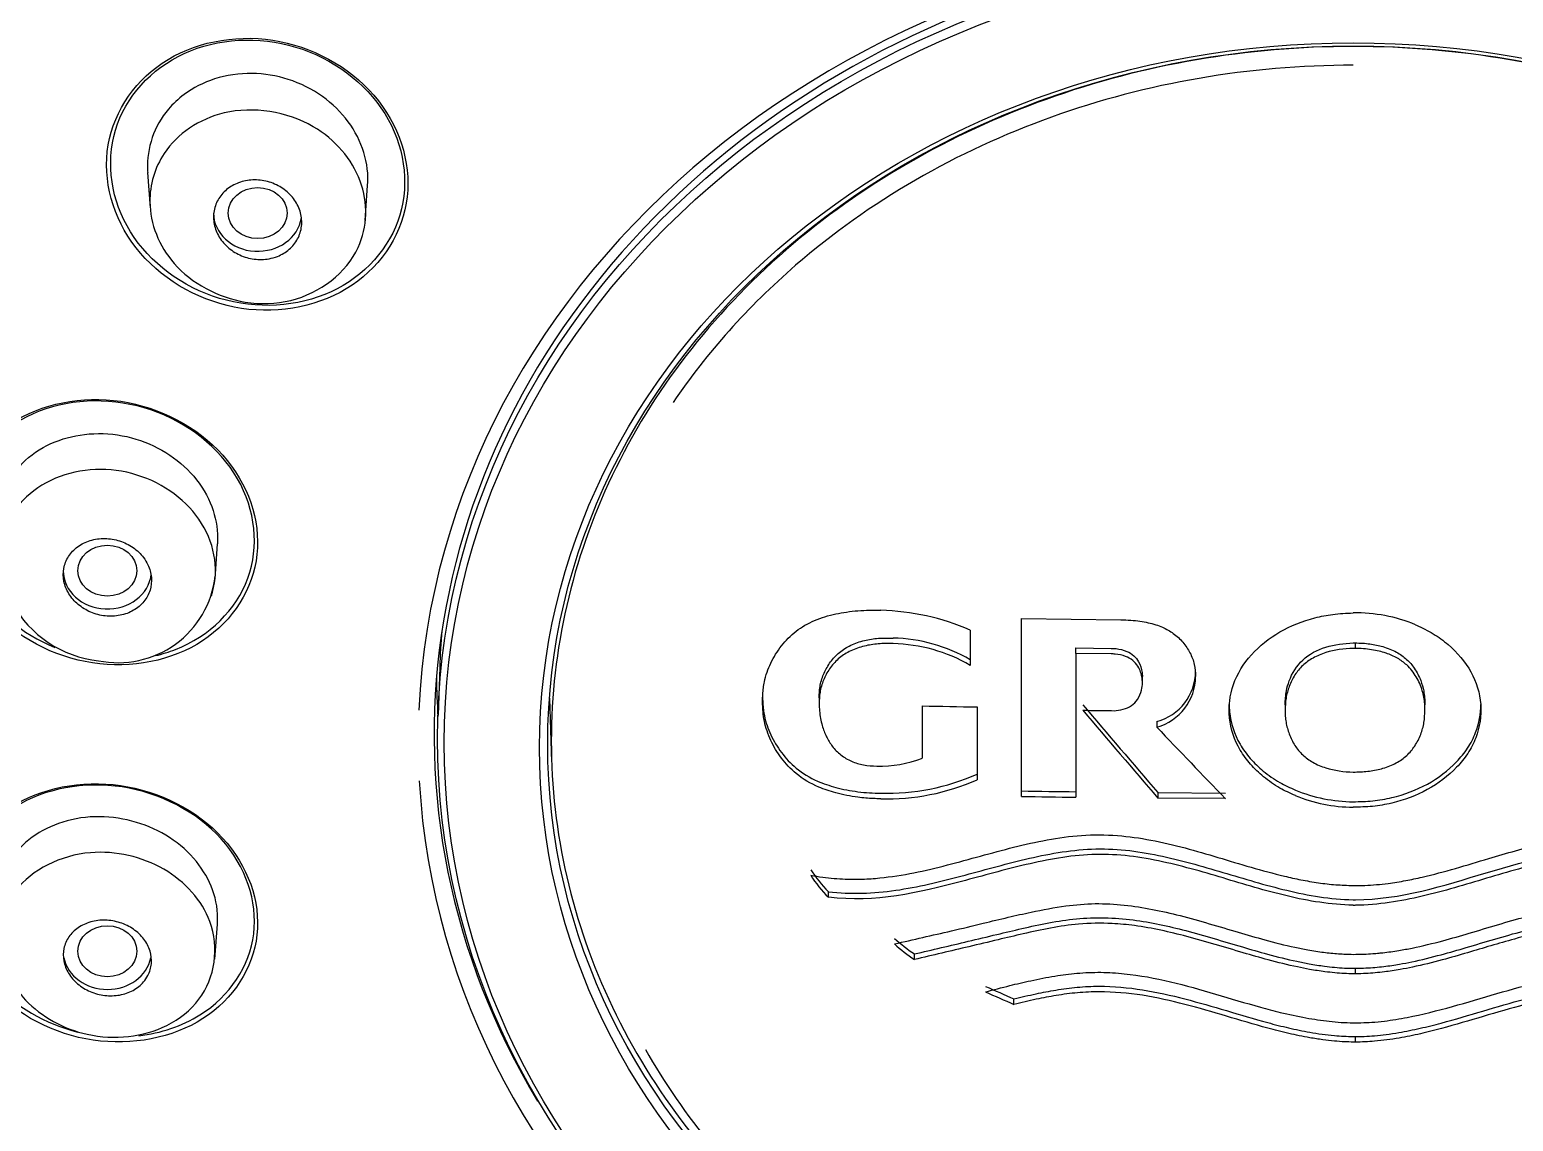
# Model space of a CAD drawing. Header units: millimetres. Extents: x -60 to 7633, y -2614 to 2146.
# Drawn here: x 186.6 to 206.78, y 1469.87 to 1484.71 of the extents above; entities that cross this region are included whole.
import ezdxf

# ---------------------------------------------------------------- set-up
doc = ezdxf.new("R2010")
doc.units = ezdxf.units.MM
doc.layers.get('0').update_dxf_attribs({"color": 250})

msp = doc.modelspace()

# ---------------------------------------------------------------- linework, layer by layer
at = {"linetype": 'Continuous'}
for p, q in [((188.208, 1482.769), (188.242, 1482.291)), ((191.167, 1482.116), (191.2, 1482.593)), ((189.125, 1477.246), (189.158, 1477.724)), ((200.09, 1474.288), (200.09, 1476.707)), ((200.09, 1476.707), (201.441, 1476.688)), ((199.392, 1476.548), (199.392, 1476.07)), ((205.447, 1476.623), (205.461, 1476.617)), ((200.83, 1476.231), (200.83, 1476.306)), ((200.83, 1476.306), (201.309, 1476.3)), ((204.6, 1476.375), (204.625, 1476.375)), ((204.625, 1476.3), (204.6, 1476.3)), ((204.625, 1476.375), (204.625, 1476.3)), ((201.309, 1476.225), (200.83, 1476.231)), ((200.83, 1476.231), (200.83, 1474.277)), ((192.18, 1476.047), (192.157, 1475.394)), ((201.735, 1475.84), (201.735, 1475.931)), ((196.57, 1475.675), (196.57, 1475.578)), ((197.339, 1475.646), (197.339, 1475.554)), ((193.671, 1475.624), (193.702, 1474.754)), ((198.742, 1474.811), (198.742, 1475.52)), ((199.486, 1475.504), (199.486, 1474.516)), ((203.674, 1475.561), (203.674, 1475.459)), ((203.674, 1475.459), (203.674, 1475.434)), ((205.576, 1475.459), (205.576, 1475.561)), ((205.576, 1475.434), (205.576, 1475.459)), ((201.93, 1475.307), (201.93, 1475.232)), ((204.6, 1474.62), (204.625, 1474.62)), ((201.946, 1474.34), (202.863, 1474.333)), ((201.946, 1474.34), (201.946, 1474.265)), ((202.863, 1474.258), (201.946, 1474.265)), ((197.465, 1472.918), (197.465, 1472.993)), ((189.124, 1472.077), (189.158, 1472.554)), ((198.636, 1472.072), (198.636, 1472.147)), ((204.6, 1471.952), (204.63, 1471.952)), ((204.63, 1471.877), (204.6, 1471.877)), ((204.63, 1471.877), (204.63, 1471.952)), ((199.987, 1471.461), (199.987, 1471.536)), ((204.6, 1471.024), (204.63, 1471.023)), ((204.63, 1470.948), (204.63, 1471.023)), ((204.63, 1470.948), (204.6, 1470.949))]:
    msp.add_line(p, q, dxfattribs=at)
for centre, radius, start, end in [((187.807, 1477.436), 1.33, 258.4782, 353.3135), ((187.704, 1477.648), 1.524, 208.673, 263.8798), ((198.097, 1473.586), 3.233, 66.3776, 88.6039), ((204.634, 1474.639), 2.144, 67.7102, 90.9136), ((198.296, 1474.264), 2.178, 59.7692, 88.7133), ((198.297, 1474.192), 2.174, 59.7473, 88.7358), ((201.744, 1475.995), 0.713, 285.1379, 359.8284), ((201.743, 1475.921), 0.714, 285.1869, 359.7793), ((203.871, 1708.791), 233.328, 268.74054, 268.92324), ((472.343, 1706.827), 356.602, 220.43618, 220.6889), ((472.117, 1706.557), 356.303, 220.43587, 220.6888), ((457.684, 1719.278), 353.51, 223.65809, 223.87668), ((198.164, 1476.27), 1.57, 268.4346, 291.6136), ((198.258, 1477.355), 3.024, 268.4479, 293.9622), ((198.259, 1477.274), 3.019, 268.4255, 293.9849), ((204.165, 1724.929), 250.599, 269.06833, 269.23746), ((204.17, 1725.082), 250.827, 269.06811, 269.23708), ((204.617, 1476.342), 2.126, 247.7966, 269.5441), ((204.617, 1476.27), 2.128, 247.8078, 269.5326), ((198.775, 1474.295), 1.847, 212.9249, 224.8379), ((198.774, 1474.22), 1.847, 212.925, 224.8382), ((204.652, 1475.933), 3.049, 269.02, 269.5761), ((204.654, 1476.026), 3.216, 269.0312, 269.5584), ((199.742, 1473.852), 2.032, 227.3047, 237.0421), ((199.742, 1473.777), 2.032, 227.3048, 237.0423), ((307.13, 1715.601), 266.547, 246.20813, 246.29876), ((307.187, 1715.656), 266.689, 246.20827, 246.29886), ((204.628, 1475.692), 4.48, 269.6453, 270.9964)]:
    msp.add_arc(centre, radius, start, end, dxfattribs=at)
for centre, major_axis, start_param, end_param in [((204.6, 1481.714), (51.65, 0), -0.447532, 3.589125), ((204.6, 1481.328), (-50.8, 0), 1.920717, 6.283185), ((204.6, 1482.162), (-50.8, 0), 3.141593, 6.283185), ((204.6, 1475.132), (12.496, 0), 0, 3.620616), ((204.6, 1475.034), (12.713, 0), 0.016703, 3.102639), ((189.704, 1482.218), (-0.6, 0), 0, 3.012151), ((187.661, 1477.357), (-0.6, 0), 0, 3.047983), ((204.6, 1475.722), (12.426, 0), 3.06537, 3.111355), ((204.6, 1476.012), (12.466, 0), 3.152118, 3.200765), ((204.6, 1475.034), (12.713, 0), 3.190177, 6.207933), ((187.661, 1472.184), (-0.6, 0), 0.174533, 2.968016)]:
    msp.add_ellipse(centre, major_axis=major_axis, ratio=0.866025, start_param=start_param, end_param=end_param, dxfattribs=at)
for centre, major_axis in [((204.6, 1475.068), (-12.449, 0)), ((204.6, 1475.017), (12.359, 0)), ((204.6, 1474.952), (-11.062, 0)), ((204.6, 1475.003), (10.952, 0)), ((189.704, 1482.218), (0.4, 0)), ((187.661, 1477.357), (-0.4, 0)), ((187.661, 1472.184), (0.4, 0))]:
    msp.add_ellipse(centre, major_axis=major_axis, ratio=0.866025, dxfattribs=at)
for points, knots in [([(204.6, 1534.682), (203.972, 1534.679), (202.895, 1534.67), (201.09, 1534.6), (199.285, 1534.484), (197.655, 1534.335), (196.011, 1534.146), (194.376, 1533.919), (192.676, 1533.633), (191.058, 1533.319), (189.492, 1532.976), (187.888, 1532.579), (186.355, 1532.157), (184.946, 1531.732), (183.076, 1531.12), (180.633, 1530.222), (177.616, 1528.925), (174.799, 1527.522), (172.128, 1526.015), (169.515, 1524.364), (166.868, 1522.472), (164.602, 1520.64), (162.652, 1518.901), (160.838, 1517.136), (159.02, 1515.174), (157.427, 1513.258), (156.224, 1511.671), (155.204, 1510.224), (154.195, 1508.687), (153.124, 1506.896), (152.157, 1505.098), (151.377, 1503.494), (150.784, 1502.161), (150.326, 1501.049), (149.863, 1499.846), (149.359, 1498.416), (148.797, 1496.598), (148.344, 1494.866), (148.03, 1493.435), (147.816, 1492.328), (147.624, 1491.204), (147.419, 1489.751), (147.252, 1488.129), (147.114, 1485.967), (147.093, 1483.97), (147.157, 1482.356), (147.202, 1481.609), (147.245, 1481.001), (147.303, 1480.336), (147.398, 1479.415), (147.571, 1478.043), (147.876, 1476.207), (148.355, 1474.005), (148.908, 1471.965), (149.536, 1470.017), (150.188, 1468.242), (150.955, 1466.398), (151.826, 1464.53), (152.428, 1463.394), (152.768, 1462.758)], [0, 0, 0, 0, 0.014845, 0.030229, 0.046069, 0.062169, 0.07278, 0.089194, 0.105234, 0.117809, 0.13231, 0.14724, 0.161161, 0.174109, 0.186014, 0.213095, 0.242928, 0.273353, 0.29731, 0.325373, 0.356785, 0.385901, 0.405156, 0.428914, 0.45627, 0.480102, 0.499041, 0.512328, 0.530057, 0.55138, 0.57217, 0.588948, 0.6029, 0.614401, 0.623786, 0.640156, 0.658559, 0.679141, 0.692814, 0.700833, 0.711931, 0.726304, 0.744149, 0.760314, 0.790427, 0.803014, 0.807762, 0.812366, 0.820798, 0.827498, 0.839596, 0.861463, 0.882043, 0.90546, 0.923201, 0.941646, 0.960296, 0.981206, 1, 1, 1, 1]), ([(256.432, 1462.758), (257.027, 1463.893), (257.97, 1465.715), (259.21, 1468.703), (260.13, 1471.392), (260.798, 1473.81), (261.259, 1475.898), (261.573, 1477.685), (261.786, 1479.246), (261.927, 1480.615), (262.021, 1481.904), (262.081, 1483.254), (262.1, 1484.813), (262.048, 1486.763), (261.88, 1488.967), (261.594, 1491.147), (261.299, 1492.803), (260.997, 1494.241), (260.705, 1495.451), (260.363, 1496.701), (260.042, 1497.767), (259.7, 1498.817), (259.311, 1499.914), (258.842, 1501.136), (258.268, 1502.511), (257.528, 1504.123), (256.597, 1505.953), (255.555, 1507.789), (254.285, 1509.813), (252.695, 1512.089), (250.501, 1514.841), (248.042, 1517.491), (245.726, 1519.658), (243.828, 1521.27), (242.038, 1522.674), (240.367, 1523.874), (238.904, 1524.849), (237.778, 1525.563), (236.544, 1526.307), (235.023, 1527.171), (233.032, 1528.215), (230.694, 1529.318), (228.342, 1530.298), (226.097, 1531.129), (223.811, 1531.882), (221.236, 1532.614), (218.575, 1533.242), (215.756, 1533.781), (213.067, 1534.175), (210.221, 1534.47), (207.418, 1534.649), (205.628, 1534.672), (204.6, 1534.682)], [0, 0, 0, 0, 0.033457, 0.063683, 0.091751, 0.11646, 0.136812, 0.154281, 0.169601, 0.183091, 0.19488, 0.207521, 0.222736, 0.240841, 0.265067, 0.288317, 0.30576, 0.314616, 0.330171, 0.342643, 0.352374, 0.362683, 0.374813, 0.386244, 0.400544, 0.417932, 0.43754, 0.459762, 0.478723, 0.505845, 0.538076, 0.577825, 0.607078, 0.625944, 0.646123, 0.66941, 0.68198, 0.69385, 0.705477, 0.720802, 0.74094, 0.765802, 0.789859, 0.808653, 0.829155, 0.853345, 0.879059, 0.900803, 0.928424, 0.949823, 0.97568, 1, 1, 1, 1]), ([(191.284, 1483.819), (190.942, 1484.214), (190.439, 1484.486), (189.379, 1484.649), (188.824, 1484.535), (187.992, 1483.977), (187.715, 1483.536), (187.606, 1482.57), (187.775, 1482.064), (188.449, 1481.279), (188.955, 1481.003), (190.015, 1480.841), (190.568, 1480.955), (191.409, 1481.52), (191.683, 1481.963), (191.791, 1482.918), (191.626, 1483.423), (191.284, 1483.819)], [0, 0, 0, 0, 0.125, 0.125, 0.25, 0.25, 0.375, 0.375, 0.5, 0.5, 0.625, 0.625, 0.75, 0.75, 0.875, 0.875, 1, 1, 1, 1]), ([(191.48, 1483.489), (191.237, 1483.924), (190.808, 1484.272), (189.82, 1484.617), (189.259, 1484.611), (188.326, 1484.238), (187.959, 1483.872), (187.639, 1482.985), (187.689, 1482.475), (188.167, 1481.613), (188.596, 1481.261), (189.588, 1480.915), (190.147, 1480.921), (191.086, 1481.3), (191.45, 1481.668), (191.769, 1482.546), (191.723, 1483.054), (191.48, 1483.489)], [0, 0, 0, 0, 0.125, 0.125, 0.25, 0.25, 0.375, 0.375, 0.5, 0.5, 0.625, 0.625, 0.75, 0.75, 0.875, 0.875, 1, 1, 1, 1]), ([(196.89, 1481.717), (197.908, 1482.598), (199.107, 1483.29), (201.745, 1484.237), (203.161, 1484.482), (206.039, 1484.482), (207.451, 1484.238), (210.09, 1483.292), (211.292, 1482.598), (213.327, 1480.835), (214.126, 1479.798), (215.219, 1477.513), (215.503, 1476.286), (215.503, 1473.794), (215.22, 1472.571), (214.128, 1470.286), (213.327, 1469.244), (211.292, 1467.482), (210.093, 1466.791), (207.455, 1465.844), (206.039, 1465.598), (203.161, 1465.598), (201.749, 1465.843), (199.11, 1466.789), (197.908, 1467.482), (195.873, 1469.244), (195.074, 1470.283), (193.981, 1472.568), (193.697, 1473.794), (193.697, 1476.286), (193.98, 1477.51), (195.072, 1479.795), (195.873, 1480.835), (196.89, 1481.717)], [0, 0, 0, 0, 0.0625, 0.0625, 0.125, 0.125, 0.1875, 0.1875, 0.25, 0.25, 0.3125, 0.3125, 0.375, 0.375, 0.4375, 0.4375, 0.5, 0.5, 0.5625, 0.5625, 0.625, 0.625, 0.6875, 0.6875, 0.75, 0.75, 0.8125, 0.8125, 0.875, 0.875, 0.9375, 0.9375, 1, 1, 1, 1]), ([(191.2, 1482.59), (191.211, 1482.74), (191.194, 1482.896), (191.148, 1483.043), (191.103, 1483.189), (191.03, 1483.331), (190.935, 1483.459), (190.839, 1483.588), (190.72, 1483.706), (190.585, 1483.803), (190.446, 1483.902), (190.286, 1483.981), (190.121, 1484.034), (189.962, 1484.084), (189.793, 1484.112), (189.628, 1484.115), (189.454, 1484.118), (189.279, 1484.093), (189.119, 1484.041), (188.969, 1483.992), (188.827, 1483.919), (188.704, 1483.828), (188.625, 1483.769), (188.553, 1483.702), (188.49, 1483.629)], [0.5897219, 0.5897219, 0.5897219, 0.5897219, 0.6432407, 0.6432407, 0.6432407, 0.696256, 0.696256, 0.696256, 0.7499342, 0.7499342, 0.7499342, 0.8053058, 0.8053058, 0.8053058, 0.858398, 0.858398, 0.858398, 0.9141763, 0.9141763, 0.9141763, 0.9665469, 0.9665469, 0.9665469, 1, 1, 1, 1]), ([(204.6, 1484.227), (203.185, 1484.227), (201.796, 1483.987), (199.201, 1483.057), (198.019, 1482.374), (196.37, 1480.946), (195.812, 1480.32), (195.353, 1479.643)], [0, 0, 0, 0, 0.0625, 0.0625, 0.125, 0.125, 0.1655136, 0.1655136, 0.1655136, 0.1655136]), ([(188.49, 1483.629), (188.393, 1483.515), (188.318, 1483.382), (188.271, 1483.243), (188.224, 1483.103), (188.202, 1482.954), (188.207, 1482.806), (188.207, 1482.793), (188.208, 1482.78), (188.209, 1482.767)], [0, 0, 0, 0, 0.0525768, 0.0525768, 0.0525768, 0.1049883, 0.1049883, 0.1049883, 0.1095682, 0.1095682, 0.1095682, 0.1095682]), ([(189.251, 1483.579), (189.643, 1483.671), (190.486, 1483.54), (191.212, 1482.686), (191.193, 1481.627), (190.38, 1480.993), (189.368, 1480.962), (188.493, 1481.429), (188.15, 1482.312), (188.351, 1482.993), (188.762, 1483.396), (189.078, 1483.539), (189.251, 1483.579)], [0, 0, 0, 0, 0.13525, 0.247786, 0.359277, 0.49756, 0.566719, 0.68903, 0.796582, 0.881993, 0.940482, 1, 1, 1, 1]), ([(189.859, 1481.597), (189.794, 1481.585), (189.725, 1481.583), (189.657, 1481.592), (189.59, 1481.6), (189.523, 1481.62), (189.462, 1481.648), (189.4, 1481.676), (189.342, 1481.714), (189.293, 1481.759), (189.243, 1481.803), (189.201, 1481.856), (189.17, 1481.912), (189.14, 1481.968), (189.119, 1482.029), (189.11, 1482.091), (189.101, 1482.151), (189.103, 1482.213), (189.117, 1482.272), (189.131, 1482.33), (189.156, 1482.387), (189.19, 1482.436), (189.224, 1482.485), (189.269, 1482.53), (189.32, 1482.565), (189.371, 1482.6), (189.43, 1482.628), (189.492, 1482.645), (189.555, 1482.663), (189.622, 1482.67), (189.689, 1482.668), (189.756, 1482.666), (189.824, 1482.653), (189.888, 1482.631), (189.952, 1482.608), (190.014, 1482.576), (190.067, 1482.536), (190.121, 1482.496), (190.169, 1482.447), (190.206, 1482.394), (190.243, 1482.341), (190.271, 1482.282), (190.287, 1482.221), (190.303, 1482.161), (190.308, 1482.099), (190.301, 1482.039), (190.295, 1481.979), (190.276, 1481.92), (190.248, 1481.867), (190.22, 1481.814), (190.181, 1481.766), (190.134, 1481.726), (190.088, 1481.685), (190.033, 1481.652), (189.973, 1481.629), (189.937, 1481.615), (189.898, 1481.604), (189.859, 1481.597)], [0, 0, 0, 0, 0.054045, 0.054045, 0.054045, 0.10807, 0.10807, 0.10807, 0.162377, 0.162377, 0.162377, 0.216818, 0.216818, 0.216818, 0.271063, 0.271063, 0.271063, 0.324866, 0.324866, 0.324866, 0.37818, 0.37818, 0.37818, 0.431181, 0.431181, 0.431181, 0.484185, 0.484185, 0.484185, 0.537499, 0.537499, 0.537499, 0.591294, 0.591294, 0.591294, 0.645528, 0.645528, 0.645528, 0.699966, 0.699966, 0.699966, 0.754283, 0.754283, 0.754283, 0.808211, 0.808211, 0.808211, 0.86166, 0.86166, 0.86166, 0.914749, 0.914749, 0.914749, 0.967744, 0.967744, 0.967744, 1, 1, 1, 1]), ([(189.229, 1478.927), (188.883, 1479.314), (188.376, 1479.579), (187.316, 1479.739), (186.765, 1479.629), (185.94, 1479.09), (185.666, 1478.662), (185.564, 1477.72), (185.738, 1477.224), (186.421, 1476.454), (186.931, 1476.183), (187.989, 1476.023), (188.539, 1476.131), (189.373, 1476.679), (189.644, 1477.111), (189.745, 1478.044), (189.575, 1478.539), (189.229, 1478.927)], [0, 0, 0, 0, 0.125, 0.125, 0.25, 0.25, 0.375, 0.375, 0.5, 0.5, 0.625, 0.625, 0.75, 0.75, 0.875, 0.875, 1, 1, 1, 1]), ([(189.43, 1478.607), (189.182, 1479.033), (188.75, 1479.373), (187.757, 1479.71), (187.197, 1479.704), (186.274, 1479.345), (185.91, 1478.993), (185.594, 1478.128), (185.649, 1477.63), (186.117, 1476.818), (186.501, 1476.495), (186.946, 1476.313)], [0, 0, 0, 0, 0.125, 0.125, 0.25, 0.25, 0.375, 0.375, 0.5, 0.5, 0.6148015, 0.6148015, 0.6148015, 0.6148015]), ([(186.165, 1478.097), (186.176, 1478.241), (186.217, 1478.382), (186.282, 1478.511), (186.347, 1478.639), (186.438, 1478.758), (186.547, 1478.858), (186.661, 1478.961), (186.799, 1479.048), (186.949, 1479.108), (187.093, 1479.165), (187.252, 1479.202), (187.412, 1479.215), (187.581, 1479.228), (187.758, 1479.217), (187.926, 1479.179), (188.092, 1479.141), (188.255, 1479.077), (188.401, 1478.994), (188.548, 1478.911), (188.682, 1478.806), (188.793, 1478.688), (188.907, 1478.567), (188.998, 1478.427), (189.059, 1478.281), (189.118, 1478.143), (189.152, 1477.996), (189.159, 1477.852), (189.161, 1477.809), (189.161, 1477.765), (189.158, 1477.722)], [0, 0, 0, 0, 0.0525768, 0.0525768, 0.0525768, 0.1049883, 0.1049883, 0.1049883, 0.1596311, 0.1596311, 0.1596311, 0.2119456, 0.2119456, 0.2119456, 0.2670488, 0.2670488, 0.2670488, 0.3212585, 0.3212585, 0.3212585, 0.3753305, 0.3753305, 0.3753305, 0.4304979, 0.4304979, 0.4304979, 0.4827691, 0.4827691, 0.4827691, 0.4984406, 0.4984406, 0.4984406, 0.4984406]), ([(189.076, 1477.014), (189.081, 1477.031), (189.086, 1477.048), (189.183, 1477.397), (189.112, 1477.754), (188.699, 1478.356), (188.367, 1478.578), (187.621, 1478.776), (187.224, 1478.743), (186.559, 1478.425), (186.323, 1478.15), (186.143, 1477.494), (186.21, 1477.141), (186.417, 1476.836)], [0.3685598, 0.3685598, 0.3685598, 0.3685598, 0.375, 0.375, 0.5, 0.5, 0.625, 0.625, 0.75, 0.75, 0.875, 0.875, 1, 1, 1, 1]), ([(188.317, 1476.202), (188.409, 1476.224), (188.499, 1476.251), (189.052, 1476.468), (189.414, 1476.825), (189.727, 1477.684), (189.677, 1478.18), (189.43, 1478.607)], [0.7267549, 0.7267549, 0.7267549, 0.7267549, 0.75, 0.75, 0.875, 0.875, 1, 1, 1, 1]), ([(188.152, 1477.536), (188.114, 1477.587), (188.065, 1477.633), (188.01, 1477.671), (187.955, 1477.709), (187.893, 1477.74), (187.828, 1477.761), (187.763, 1477.782), (187.694, 1477.793), (187.627, 1477.794), (187.559, 1477.795), (187.491, 1477.786), (187.428, 1477.767), (187.366, 1477.748), (187.307, 1477.719), (187.257, 1477.682), (187.207, 1477.646), (187.165, 1477.601), (187.133, 1477.551), (187.101, 1477.501), (187.079, 1477.445), (187.069, 1477.388), (187.058, 1477.331), (187.059, 1477.271), (187.071, 1477.212), (187.082, 1477.154), (187.106, 1477.096), (187.138, 1477.043), (187.171, 1476.99), (187.214, 1476.94), (187.264, 1476.898), (187.314, 1476.856), (187.372, 1476.82), (187.434, 1476.794), (187.497, 1476.767), (187.565, 1476.749), (187.632, 1476.742), (187.7, 1476.734), (187.769, 1476.737), (187.834, 1476.75), (187.899, 1476.763), (187.961, 1476.786), (188.016, 1476.818), (188.071, 1476.849), (188.119, 1476.89), (188.157, 1476.937), (188.195, 1476.983), (188.223, 1477.036), (188.241, 1477.092), (188.258, 1477.147), (188.264, 1477.207), (188.26, 1477.265), (188.255, 1477.324), (188.238, 1477.383), (188.212, 1477.438), (188.196, 1477.472), (188.176, 1477.505), (188.152, 1477.536)], [0, 0, 0, 0, 0.054045, 0.054045, 0.054045, 0.10807, 0.10807, 0.10807, 0.162377, 0.162377, 0.162377, 0.216818, 0.216818, 0.216818, 0.271063, 0.271063, 0.271063, 0.324866, 0.324866, 0.324866, 0.37818, 0.37818, 0.37818, 0.431181, 0.431181, 0.431181, 0.484185, 0.484185, 0.484185, 0.537499, 0.537499, 0.537499, 0.591294, 0.591294, 0.591294, 0.645528, 0.645528, 0.645528, 0.699966, 0.699966, 0.699966, 0.754283, 0.754283, 0.754283, 0.808211, 0.808211, 0.808211, 0.86166, 0.86166, 0.86166, 0.914749, 0.914749, 0.914749, 0.967744, 0.967744, 0.967744, 1, 1, 1, 1]), ([(196.57, 1475.578), (196.57, 1475.61), (196.571, 1475.673), (196.58, 1475.762), (196.603, 1475.907), (196.672, 1476.105), (196.819, 1476.339), (197.015, 1476.543), (197.272, 1476.69), (197.514, 1476.761), (197.714, 1476.797), (197.867, 1476.814), (198.022, 1476.822), (198.125, 1476.819), (198.176, 1476.818)], [0, 0, 0, 0, 0.044919, 0.086838, 0.125814, 0.25044, 0.37538, 0.500296, 0.624742, 0.749589, 0.811172, 0.874554, 0.938228, 1, 1, 1, 1]), ([(201.441, 1476.688), (201.486, 1476.687), (201.573, 1476.686), (201.698, 1476.673), (201.811, 1476.652), (201.913, 1476.624), (202.004, 1476.59), (202.084, 1476.55), (202.184, 1476.487), (202.269, 1476.407), (202.339, 1476.314), (202.397, 1476.216), (202.447, 1476.084), (202.454, 1475.974), (202.457, 1475.918)], [0, 0, 0, 0, 0.089623, 0.172013, 0.247854, 0.317837, 0.382661, 0.443038, 0.499695, 0.624591, 0.687997, 0.749814, 0.874527, 1, 1, 1, 1]), ([(203.814, 1474.299), (203.742, 1474.332), (203.587, 1474.403), (203.381, 1474.548), (203.199, 1474.722), (203.01, 1474.979), (202.887, 1475.354), (202.938, 1475.819), (203.194, 1476.23), (203.588, 1476.544), (203.988, 1476.702), (204.332, 1476.77), (204.507, 1476.778), (204.6, 1476.783)], [0, 0, 0, 0, 0.057417, 0.125066, 0.187692, 0.249874, 0.374574, 0.499385, 0.624521, 0.749733, 0.874783, 0.933689, 1, 1, 1, 1]), ([(205.461, 1476.617), (205.538, 1476.58), (205.693, 1476.505), (205.963, 1476.307), (206.231, 1475.995), (206.368, 1475.541), (206.31, 1475.151), (206.165, 1474.87), (205.962, 1474.617), (205.622, 1474.36), (205.212, 1474.207), (204.865, 1474.147), (204.688, 1474.143), (204.6, 1474.141)], [0, 0, 0, 0, 0.062433, 0.125219, 0.249776, 0.374349, 0.49938, 0.561977, 0.624829, 0.75001, 0.875005, 0.937368, 1, 1, 1, 1]), ([(197.339, 1475.63), (197.34, 1475.66), (197.341, 1475.717), (197.357, 1475.831), (197.4, 1475.967), (197.489, 1476.119), (197.609, 1476.251), (197.769, 1476.351), (197.951, 1476.412), (198.146, 1476.443), (198.278, 1476.442), (198.345, 1476.441)], [0, 0, 0, 0, 0.065042, 0.125794, 0.251003, 0.375562, 0.500297, 0.621759, 0.750433, 0.872277, 1, 1, 1, 1]), ([(198.345, 1476.366), (198.311, 1476.367), (198.243, 1476.369), (198.144, 1476.363), (198.047, 1476.352), (197.92, 1476.326), (197.768, 1476.275), (197.609, 1476.176), (197.488, 1476.043), (197.4, 1475.891), (197.357, 1475.754), (197.341, 1475.641), (197.34, 1475.584), (197.339, 1475.555)], [0, 0, 0, 0, 0.065157, 0.128456, 0.190273, 0.251015, 0.379167, 0.500243, 0.625478, 0.75024, 0.875184, 0.935456, 1, 1, 1, 1]), ([(201.309, 1476.3), (201.309, 1476.3), (201.309, 1476.3), (201.309, 1476.3), (201.31, 1476.3), (201.31, 1476.3), (201.31, 1476.3), (201.311, 1476.3), (201.312, 1476.3), (201.313, 1476.3), (201.318, 1476.3), (201.322, 1476.3), (201.326, 1476.3), (201.343, 1476.3), (201.36, 1476.299), (201.377, 1476.297), (201.427, 1476.292), (201.478, 1476.28), (201.523, 1476.26), (201.557, 1476.245), (201.589, 1476.225), (201.616, 1476.201), (201.642, 1476.177), (201.664, 1476.148), (201.681, 1476.119), (201.706, 1476.073), (201.722, 1476.024), (201.73, 1475.974), (201.732, 1475.955), (201.734, 1475.936), (201.735, 1475.917)], [0, 0, 0, 0, 0.000112, 0.000112, 0.000112, 0.0005599, 0.0005599, 0.0005599, 0.0023516, 0.0023516, 0.0023516, 0.0095193, 0.0095193, 0.0095193, 0.0382585, 0.0382585, 0.0382585, 0.1242189, 0.1242189, 0.1242189, 0.1886742, 0.1886742, 0.1886742, 0.2532302, 0.2532302, 0.2532302, 0.3510916, 0.3510916, 0.3510916, 0.3882234, 0.3882234, 0.3882234, 0.3882234]), ([(203.674, 1475.535), (203.677, 1475.599), (203.683, 1475.708), (203.745, 1475.92), (203.887, 1476.162), (204.223, 1476.344), (204.474, 1476.364), (204.6, 1476.375)], [0, 0, 0, 0, 0.146159, 0.250384, 0.500342, 0.749135, 1, 1, 1, 1]), ([(204.6, 1476.3), (204.6, 1476.3), (204.474, 1476.298), (204.282, 1476.271), (204.053, 1476.177), (203.909, 1476.073), (203.8, 1475.939), (203.727, 1475.787), (203.681, 1475.625), (203.676, 1475.515), (203.674, 1475.46)], [0, 0, 0, 0, 0.000516, 0.249166, 0.378711, 0.499636, 0.619635, 0.749324, 0.874528, 1, 1, 1, 1]), ([(204.625, 1476.375), (204.66, 1476.374), (204.728, 1476.373), (204.826, 1476.363), (204.917, 1476.347), (205.04, 1476.316), (205.184, 1476.259), (205.331, 1476.157), (205.443, 1476.024), (205.518, 1475.877), (205.568, 1475.709), (205.573, 1475.598), (205.576, 1475.535)], [0, 0, 0, 0, 0.068393, 0.132832, 0.193288, 0.249743, 0.382843, 0.500026, 0.612012, 0.749486, 0.859329, 1, 1, 1, 1]), ([(205.576, 1475.46), (205.576, 1475.49), (205.575, 1475.549), (205.562, 1475.637), (205.54, 1475.729), (205.507, 1475.821), (205.445, 1475.944), (205.349, 1476.067), (205.202, 1476.173), (205.071, 1476.23), (204.951, 1476.264), (204.848, 1476.285), (204.739, 1476.298), (204.663, 1476.299), (204.625, 1476.3)], [0, 0, 0, 0, 0.066477, 0.132964, 0.199976, 0.276523, 0.350429, 0.499644, 0.606128, 0.719519, 0.784809, 0.852351, 0.925714, 1, 1, 1, 1]), ([(200.923, 1475.46), (201.018, 1475.458), (201.113, 1475.457), (201.209, 1475.456), (201.255, 1475.456), (201.301, 1475.454), (201.348, 1475.454), (201.39, 1475.455), (201.433, 1475.462), (201.473, 1475.473), (201.514, 1475.484), (201.553, 1475.502), (201.586, 1475.524), (201.619, 1475.547), (201.646, 1475.575), (201.667, 1475.606), (201.694, 1475.645), (201.711, 1475.689), (201.722, 1475.734), (201.73, 1475.767), (201.735, 1475.801), (201.735, 1475.835), (201.735, 1475.835), (201.735, 1475.835), (201.735, 1475.835), (201.735, 1475.835), (201.735, 1475.836), (201.735, 1475.836), (201.735, 1475.837), (201.735, 1475.838), (201.735, 1475.839), (201.735, 1475.842), (201.734, 1475.846), (201.734, 1475.85), (201.734, 1475.865), (201.732, 1475.88), (201.73, 1475.894), (201.722, 1475.95), (201.704, 1476.007), (201.673, 1476.057), (201.655, 1476.087), (201.631, 1476.114), (201.602, 1476.137), (201.574, 1476.16), (201.54, 1476.178), (201.505, 1476.192), (201.46, 1476.209), (201.411, 1476.22), (201.363, 1476.223), (201.345, 1476.225), (201.327, 1476.225), (201.309, 1476.225)], [0, 0, 0, 0, 0.159505, 0.159505, 0.159505, 0.237226, 0.237226, 0.237226, 0.309304, 0.309304, 0.309304, 0.381782, 0.381782, 0.381782, 0.452787, 0.452787, 0.452787, 0.541965, 0.541965, 0.541965, 0.607938, 0.607938, 0.607938, 0.60805, 0.60805, 0.60805, 0.608498, 0.608498, 0.608498, 0.610291, 0.610291, 0.610291, 0.617462, 0.617462, 0.617462, 0.646203, 0.646203, 0.646203, 0.756967, 0.756967, 0.756967, 0.822193, 0.822193, 0.822193, 0.887393, 0.887393, 0.887393, 0.969904, 0.969904, 0.969904, 1, 1, 1, 1]), ([(196.57, 1475.653), (196.57, 1475.621), (196.571, 1475.559), (196.58, 1475.469), (196.603, 1475.323), (196.672, 1475.121), (196.819, 1474.88), (197.024, 1474.655), (197.286, 1474.499), (197.528, 1474.418), (197.714, 1474.375), (197.867, 1474.351), (198.022, 1474.335), (198.125, 1474.333), (198.176, 1474.331)], [0, 0, 0, 0, 0.04485, 0.086765, 0.125827, 0.250474, 0.375424, 0.500348, 0.642639, 0.749572, 0.811503, 0.874542, 0.938381, 1, 1, 1, 1]), ([(198.176, 1474.256), (198.142, 1474.257), (198.074, 1474.258), (197.971, 1474.265), (197.85, 1474.278), (197.714, 1474.3), (197.534, 1474.342), (197.293, 1474.422), (197.028, 1474.576), (196.818, 1474.805), (196.672, 1475.047), (196.599, 1475.263), (196.573, 1475.441), (196.571, 1475.531), (196.57, 1475.578)], [0, 0, 0, 0, 0.040941, 0.082831, 0.125768, 0.188541, 0.250255, 0.349687, 0.499486, 0.624846, 0.749843, 0.874666, 0.934083, 1, 1, 1, 1]), ([(197.339, 1475.555), (197.34, 1475.52), (197.342, 1475.451), (197.356, 1475.35), (197.384, 1475.232), (197.432, 1475.103), (197.515, 1474.966), (197.628, 1474.848), (197.776, 1474.761), (197.943, 1474.709), (198.061, 1474.703), (198.121, 1474.701)], [0, 0, 0, 0, 0.086147, 0.169598, 0.25068, 0.380662, 0.499144, 0.626618, 0.74903, 0.872323, 1, 1, 1, 1]), ([(202.914, 1475.544), (202.914, 1475.508), (202.923, 1475.32), (203.007, 1475.06), (203.195, 1474.8), (203.379, 1474.625), (203.586, 1474.479), (203.742, 1474.407), (203.814, 1474.374)], [0.5948161, 0.5948161, 0.5948161, 0.5948161, 0.6234702, 0.7483701, 0.8112121, 0.8739658, 0.9421792, 1, 1, 1, 1]), ([(203.674, 1475.46), (203.674, 1475.433), (203.675, 1475.378), (203.686, 1475.297), (203.704, 1475.216), (203.738, 1475.109), (203.799, 1474.982), (203.908, 1474.849), (204.052, 1474.744), (204.281, 1474.649), (204.474, 1474.622), (204.6, 1474.62), (204.6, 1474.62)], [0, 0, 0, 0, 0.062653, 0.124852, 0.187012, 0.249546, 0.379495, 0.499858, 0.620216, 0.749196, 0.999483, 1, 1, 1, 1]), ([(204.6, 1474.216), (204.689, 1474.218), (204.866, 1474.222), (205.213, 1474.283), (205.623, 1474.436), (205.96, 1474.691), (206.163, 1474.942), (206.298, 1475.202), (206.336, 1475.41), (206.336, 1475.54)], [0, 0, 0, 0, 0.0628803, 0.1256194, 0.2502158, 0.3746538, 0.4372385, 0.4999913, 0.6056109, 0.6056109, 0.6056109, 0.6056109]), ([(204.625, 1474.62), (204.658, 1474.621), (204.724, 1474.622), (204.821, 1474.632), (204.915, 1474.648), (205.039, 1474.679), (205.185, 1474.736), (205.334, 1474.84), (205.446, 1474.974), (205.522, 1475.128), (205.569, 1475.293), (205.574, 1475.404), (205.576, 1475.46)], [0, 0, 0, 0, 0.064959, 0.128263, 0.190333, 0.251619, 0.380768, 0.500762, 0.620306, 0.749731, 0.874678, 1, 1, 1, 1]), ([(189.227, 1473.723), (188.879, 1474.102), (188.369, 1474.36), (187.308, 1474.513), (186.758, 1474.405), (185.938, 1473.881), (185.666, 1473.467), (185.565, 1472.553), (185.739, 1472.069), (186.426, 1471.318), (186.938, 1471.054), (187.998, 1470.898), (188.545, 1471.003), (189.375, 1471.535), (189.644, 1471.953), (189.744, 1472.862), (189.575, 1473.345), (189.227, 1473.723)], [0, 0, 0, 0, 0.125, 0.125, 0.25, 0.25, 0.375, 0.375, 0.5, 0.5, 0.625, 0.625, 0.75, 0.75, 0.875, 0.875, 1, 1, 1, 1]), ([(189.21, 1473.71), (188.874, 1474.082), (188.379, 1474.338), (187.345, 1474.496), (186.806, 1474.396), (185.998, 1473.893), (185.727, 1473.492), (185.617, 1472.601), (185.781, 1472.127), (186.401, 1471.436), (186.816, 1471.196), (187.259, 1471.086)], [0, 0, 0, 0, 0.125, 0.125, 0.25, 0.25, 0.375, 0.375, 0.5, 0.5, 0.6089178, 0.6089178, 0.6089178, 0.6089178]), ([(189.157, 1472.552), (189.158, 1472.561), (189.159, 1472.569), (189.159, 1472.578), (189.166, 1472.724), (189.144, 1472.875), (189.091, 1473.018), (189.042, 1473.153), (188.966, 1473.285), (188.871, 1473.403), (188.771, 1473.527), (188.646, 1473.639), (188.506, 1473.73), (188.369, 1473.819), (188.214, 1473.889), (188.055, 1473.936), (187.893, 1473.984), (187.722, 1474.011), (187.555, 1474.013), (187.384, 1474.014), (187.212, 1473.989), (187.055, 1473.94), (186.904, 1473.892), (186.762, 1473.822), (186.64, 1473.735), (186.513, 1473.643), (186.404, 1473.529), (186.326, 1473.401), (186.252, 1473.281), (186.201, 1473.148), (186.178, 1473.01), (186.163, 1472.922), (186.158, 1472.831), (186.165, 1472.74)], [0.479445, 0.479445, 0.479445, 0.479445, 0.4827691, 0.4827691, 0.4827691, 0.537442, 0.537442, 0.537442, 0.5890565, 0.5890565, 0.5890565, 0.6432407, 0.6432407, 0.6432407, 0.696256, 0.696256, 0.696256, 0.7499342, 0.7499342, 0.7499342, 0.8053058, 0.8053058, 0.8053058, 0.858398, 0.858398, 0.858398, 0.9141763, 0.9141763, 0.9141763, 0.9665469, 0.9665469, 0.9665469, 1, 1, 1, 1]), ([(194.976, 1470.85), (195.493, 1469.938), (196.181, 1469.102), (198.019, 1467.51), (199.198, 1466.831), (201.792, 1465.899), (203.185, 1465.657), (206.015, 1465.657), (207.404, 1465.898), (209.999, 1466.829), (211.18, 1467.51), (213.182, 1469.243), (213.967, 1470.264), (214.891, 1472.196), (215.144, 1473.047), (215.256, 1473.917)], [0.3226778, 0.3226778, 0.3226778, 0.3226778, 0.375, 0.375, 0.4375, 0.4375, 0.5, 0.5, 0.5625, 0.5625, 0.625, 0.625, 0.6875, 0.6875, 0.7324645, 0.7324645, 0.7324645, 0.7324645]), ([(188.089, 1471.035), (188.39, 1471.071), (188.677, 1471.167), (189.328, 1471.574), (189.596, 1471.979), (189.705, 1472.864), (189.545, 1473.337), (189.21, 1473.71)], [0.6759361, 0.6759361, 0.6759361, 0.6759361, 0.75, 0.75, 0.875, 0.875, 1, 1, 1, 1]), ([(197.224, 1473.216), (197.278, 1473.207), (197.384, 1473.19), (197.541, 1473.173), (197.722, 1473.162), (197.929, 1473.162), (198.242, 1473.183), (198.629, 1473.245), (199.083, 1473.354), (199.532, 1473.478), (199.982, 1473.6), (200.437, 1473.704), (200.909, 1473.772), (201.386, 1473.767), (201.858, 1473.701), (202.312, 1473.592), (202.763, 1473.46), (203.21, 1473.324), (203.586, 1473.221), (203.893, 1473.153), (204.125, 1473.113), (204.363, 1473.085), (204.521, 1473.08), (204.6, 1473.077)], [0, 0, 0, 0, 0.021763, 0.042524, 0.062339, 0.09328, 0.124345, 0.187001, 0.249595, 0.312214, 0.374801, 0.437118, 0.499321, 0.564069, 0.624656, 0.687829, 0.749594, 0.812293, 0.874995, 0.905337, 0.937462, 0.968617, 1, 1, 1, 1]), ([(204.6, 1473.077), (204.653, 1473.078), (204.758, 1473.078), (204.917, 1473.088), (205.103, 1473.108), (205.31, 1473.142), (205.617, 1473.207), (205.994, 1473.309), (206.533, 1473.472), (207.107, 1473.64), (207.635, 1473.741), (208.015, 1473.771), (208.363, 1473.767), (208.773, 1473.714), (209.233, 1473.612), (209.687, 1473.491), (210.139, 1473.365), (210.597, 1473.254), (210.988, 1473.188), (211.307, 1473.164), (211.547, 1473.163), (211.791, 1473.18), (211.952, 1473.205), (212.035, 1473.218)], [0, 0, 0, 0, 0.020604, 0.041354, 0.062328, 0.094228, 0.124161, 0.186271, 0.248579, 0.348176, 0.423077, 0.459468, 0.497585, 0.559455, 0.621965, 0.684623, 0.747322, 0.809916, 0.872536, 0.904415, 0.9361, 0.966899, 1, 1, 1, 1]), ([(186.417, 1473.01), (186.636, 1473.294), (187.343, 1473.652), (188.487, 1473.387), (189.234, 1472.558), (189.096, 1471.624), (188.379, 1471.048), (187.407, 1470.933), (186.524, 1471.429), (186.182, 1472.065), (186.192, 1472.601), (186.32, 1472.884), (186.417, 1473.01)], [0, 0, 0, 0, 0.13525, 0.247786, 0.359277, 0.49756, 0.566719, 0.68903, 0.796582, 0.881993, 0.940482, 1, 1, 1, 1]), ([(197.465, 1472.993), (197.772, 1472.956), (198.077, 1472.969), (198.682, 1473.056), (198.976, 1473.128), (199.559, 1473.282), (199.849, 1473.365), (200.437, 1473.504), (200.735, 1473.559), (201.198, 1473.579), (201.353, 1473.573), (201.656, 1473.542), (201.805, 1473.517), (202.248, 1473.425), (202.537, 1473.342), (203.116, 1473.17), (203.404, 1473.082), (203.99, 1472.942), (204.289, 1472.891), (204.6, 1472.885)], [0, 0, 0, 0, 0.125, 0.125, 0.25, 0.25, 0.375, 0.375, 0.5, 0.5, 0.5625, 0.5625, 0.625, 0.625, 0.75, 0.75, 0.875, 0.875, 1, 1, 1, 1]), ([(204.6, 1472.81), (204.293, 1472.816), (203.995, 1472.866), (203.408, 1473.005), (203.119, 1473.094), (202.541, 1473.266), (202.251, 1473.35), (201.804, 1473.442), (201.653, 1473.468), (201.347, 1473.499), (201.195, 1473.504), (200.743, 1473.485), (200.446, 1473.43), (199.858, 1473.293), (199.567, 1473.21), (198.692, 1472.978), (198.105, 1472.842), (197.465, 1472.918)], [0, 0, 0, 0, 0.125, 0.125, 0.25, 0.25, 0.375, 0.375, 0.4375, 0.4375, 0.5, 0.5, 0.625, 0.625, 0.75, 0.75, 1, 1, 1, 1]), ([(204.63, 1472.885), (205.244, 1472.884), (205.829, 1473.077), (206.991, 1473.422), (207.597, 1473.596), (209.411, 1473.532), (210.508, 1472.842), (211.794, 1472.994)], [0, 0, 0, 0, 0.25, 0.25, 0.5, 0.5, 1, 1, 1, 1]), ([(211.794, 1472.919), (211.486, 1472.883), (211.179, 1472.895), (210.572, 1472.984), (210.278, 1473.058), (209.694, 1473.214), (209.403, 1473.298), (208.812, 1473.435), (208.513, 1473.488), (208.048, 1473.505), (207.892, 1473.499), (207.588, 1473.466), (207.439, 1473.44), (206.994, 1473.346), (206.703, 1473.262), (206.123, 1473.089), (205.833, 1473.001), (205.391, 1472.896), (205.242, 1472.867), (204.94, 1472.824), (204.787, 1472.81), (204.63, 1472.81)], [0, 0, 0, 0, 0.125, 0.125, 0.25, 0.25, 0.375, 0.375, 0.5, 0.5, 0.5625, 0.5625, 0.625, 0.625, 0.75, 0.75, 0.875, 0.875, 0.9375, 0.9375, 1, 1, 1, 1]), ([(198.364, 1472.284), (198.492, 1472.313), (198.749, 1472.372), (199.152, 1472.464), (199.539, 1472.557), (199.899, 1472.644), (200.272, 1472.729), (200.664, 1472.804), (201.09, 1472.84), (201.615, 1472.812), (202.269, 1472.674), (202.894, 1472.484), (203.411, 1472.333), (203.727, 1472.253), (203.995, 1472.199), (204.193, 1472.169), (204.398, 1472.148), (204.533, 1472.144), (204.6, 1472.142)], [0, 0, 0, 0, 0.062282, 0.125485, 0.195844, 0.250976, 0.301165, 0.376555, 0.438828, 0.500497, 0.620817, 0.750331, 0.809086, 0.875184, 0.903435, 0.937347, 0.968673, 1, 1, 1, 1]), ([(204.6, 1472.142), (204.65, 1472.143), (204.738, 1472.143), (204.855, 1472.15), (204.941, 1472.158), (205.059, 1472.17), (205.21, 1472.191), (205.483, 1472.242), (205.803, 1472.32), (206.317, 1472.469), (206.947, 1472.664), (207.608, 1472.808), (208.15, 1472.841), (208.553, 1472.81), (208.947, 1472.739), (209.323, 1472.654), (209.712, 1472.56), (210.101, 1472.467), (210.506, 1472.374), (210.766, 1472.315), (210.895, 1472.285)], [0, 0, 0, 0, 0.022909, 0.040988, 0.054231, 0.062631, 0.096009, 0.124752, 0.19149, 0.249604, 0.374809, 0.500117, 0.562551, 0.624379, 0.686679, 0.749346, 0.805029, 0.874673, 0.93736, 1, 1, 1, 1]), ([(198.636, 1472.147), (198.879, 1472.204), (199.252, 1472.292), (199.738, 1472.408), (200.103, 1472.495), (200.461, 1472.574), (200.837, 1472.631), (201.222, 1472.647), (201.724, 1472.606), (202.352, 1472.467), (202.95, 1472.283), (203.451, 1472.137), (203.754, 1472.062), (204.014, 1472.01), (204.23, 1471.977), (204.431, 1471.957), (204.561, 1471.953), (204.6, 1471.952)], [0, 0, 0, 0, 0.123831, 0.190287, 0.247646, 0.309487, 0.37141, 0.434234, 0.497255, 0.616278, 0.748063, 0.806517, 0.873704, 0.901749, 0.9365, 0.980967, 1, 1, 1, 1]), ([(204.63, 1471.952), (204.678, 1471.953), (204.807, 1471.956), (205.008, 1471.974), (205.216, 1472.005), (205.477, 1472.055), (205.78, 1472.13), (206.283, 1472.276), (206.884, 1472.46), (207.514, 1472.605), (208.016, 1472.649), (208.39, 1472.632), (208.767, 1472.578), (209.138, 1472.503), (209.517, 1472.412), (210.008, 1472.292), (210.377, 1472.206), (210.623, 1472.149)], [0, 0, 0, 0, 0.023412, 0.062876, 0.097993, 0.125279, 0.192729, 0.250612, 0.382639, 0.501917, 0.564863, 0.626655, 0.683295, 0.750485, 0.812853, 0.875236, 1, 1, 1, 1]), ([(188.152, 1471.766), (188.114, 1471.721), (188.065, 1471.682), (188.01, 1471.652), (187.955, 1471.623), (187.893, 1471.601), (187.828, 1471.589), (187.763, 1471.578), (187.694, 1471.576), (187.627, 1471.583), (187.559, 1471.591), (187.491, 1471.609), (187.428, 1471.636), (187.366, 1471.663), (187.307, 1471.699), (187.257, 1471.741), (187.207, 1471.783), (187.165, 1471.833), (187.133, 1471.886), (187.101, 1471.938), (187.079, 1471.996), (187.069, 1472.053), (187.058, 1472.11), (187.059, 1472.168), (187.071, 1472.223), (187.082, 1472.278), (187.106, 1472.332), (187.138, 1472.379), (187.171, 1472.426), (187.214, 1472.469), (187.264, 1472.503), (187.314, 1472.538), (187.372, 1472.565), (187.434, 1472.582), (187.497, 1472.6), (187.565, 1472.608), (187.632, 1472.607), (187.7, 1472.605), (187.769, 1472.593), (187.834, 1472.572), (187.899, 1472.551), (187.961, 1472.52), (188.016, 1472.482), (188.071, 1472.445), (188.119, 1472.399), (188.157, 1472.349), (188.195, 1472.299), (188.223, 1472.243), (188.241, 1472.187), (188.258, 1472.131), (188.264, 1472.072), (188.26, 1472.015), (188.255, 1471.959), (188.238, 1471.903), (188.212, 1471.853), (188.196, 1471.822), (188.176, 1471.793), (188.152, 1471.766)], [0, 0, 0, 0, 0.054045, 0.054045, 0.054045, 0.10807, 0.10807, 0.10807, 0.162377, 0.162377, 0.162377, 0.216818, 0.216818, 0.216818, 0.271063, 0.271063, 0.271063, 0.324866, 0.324866, 0.324866, 0.37818, 0.37818, 0.37818, 0.431181, 0.431181, 0.431181, 0.484185, 0.484185, 0.484185, 0.537499, 0.537499, 0.537499, 0.591294, 0.591294, 0.591294, 0.645528, 0.645528, 0.645528, 0.699966, 0.699966, 0.699966, 0.754283, 0.754283, 0.754283, 0.808211, 0.808211, 0.808211, 0.86166, 0.86166, 0.86166, 0.914749, 0.914749, 0.914749, 0.967744, 0.967744, 0.967744, 1, 1, 1, 1]), ([(204.6, 1471.877), (204.56, 1471.878), (204.432, 1471.882), (204.234, 1471.901), (204.021, 1471.934), (203.763, 1471.985), (203.462, 1472.059), (202.963, 1472.204), (202.367, 1472.387), (201.768, 1472.522), (201.273, 1472.57), (200.888, 1472.563), (200.485, 1472.503), (200.123, 1472.424), (199.753, 1472.336), (199.261, 1472.219), (198.882, 1472.13), (198.636, 1472.072)], [0, 0, 0, 0, 0.019389, 0.062607, 0.09705, 0.12477, 0.191533, 0.249566, 0.38111, 0.499768, 0.549407, 0.623664, 0.686392, 0.74912, 0.806857, 0.874558, 1, 1, 1, 1]), ([(210.623, 1472.074), (210.381, 1472.13), (209.977, 1472.224), (209.493, 1472.344), (209.119, 1472.431), (208.793, 1472.498), (208.419, 1472.554), (208.045, 1472.575), (207.489, 1472.531), (206.858, 1472.376), (206.253, 1472.192), (205.794, 1472.058), (205.488, 1471.983), (205.224, 1471.932), (205.014, 1471.9), (204.81, 1471.881), (204.678, 1471.878), (204.63, 1471.877)], [0, 0, 0, 0, 0.122902, 0.204857, 0.245798, 0.312334, 0.368474, 0.430476, 0.493893, 0.637965, 0.746494, 0.80491, 0.872888, 0.900586, 0.936059, 0.976592, 1, 1, 1, 1]), ([(199.601, 1471.631), (199.711, 1471.66), (199.914, 1471.714), (200.228, 1471.789), (200.532, 1471.848), (200.851, 1471.89), (201.167, 1471.903), (201.595, 1471.877), (202.119, 1471.778), (202.729, 1471.603), (203.223, 1471.454), (203.633, 1471.345), (203.893, 1471.289), (204.116, 1471.252), (204.276, 1471.231), (204.437, 1471.216), (204.546, 1471.213), (204.6, 1471.212)], [0, 0, 0, 0, 0.067454, 0.125125, 0.191159, 0.250001, 0.313414, 0.375542, 0.499454, 0.624242, 0.749363, 0.804268, 0.874152, 0.905402, 0.936693, 0.968381, 1, 1, 1, 1]), ([(204.706, 1471.212), (204.755, 1471.214), (204.861, 1471.218), (205.072, 1471.239), (205.441, 1471.299), (205.951, 1471.429), (206.553, 1471.61), (207.161, 1471.782), (207.787, 1471.903), (208.429, 1471.902), (209.052, 1471.792), (209.456, 1471.685), (209.658, 1471.632)], [0, 0, 0, 0, 0.029013, 0.062684, 0.124912, 0.249611, 0.374803, 0.499886, 0.625351, 0.749645, 0.874421, 1, 1, 1, 1]), ([(199.987, 1471.536), (200.087, 1471.56), (200.276, 1471.605), (200.563, 1471.66), (200.848, 1471.699), (201.243, 1471.717), (201.739, 1471.673), (202.314, 1471.542), (202.876, 1471.377), (203.343, 1471.237), (203.722, 1471.14), (204.023, 1471.078), (204.317, 1471.036), (204.515, 1471.027), (204.6, 1471.024)], [0, 0, 0, 0, 0.066299, 0.124836, 0.186925, 0.249279, 0.374969, 0.49964, 0.624687, 0.749809, 0.812199, 0.874495, 0.946019, 1, 1, 1, 1]), ([(204.6, 1470.949), (204.561, 1470.95), (204.476, 1470.952), (204.338, 1470.963), (204.181, 1470.981), (203.973, 1471.013), (203.723, 1471.065), (203.344, 1471.162), (202.877, 1471.302), (202.314, 1471.467), (201.738, 1471.598), (201.245, 1471.641), (200.852, 1471.624), (200.567, 1471.586), (200.278, 1471.531), (200.088, 1471.485), (199.987, 1471.461)], [0, 0, 0, 0, 0.024757, 0.053878, 0.087347, 0.12514, 0.187402, 0.249828, 0.375089, 0.500346, 0.625714, 0.750141, 0.811948, 0.874236, 0.933176, 1, 1, 1, 1]), ([(204.63, 1471.023), (204.67, 1471.024), (204.757, 1471.026), (204.897, 1471.036), (205.054, 1471.052), (205.262, 1471.084), (205.512, 1471.135), (205.894, 1471.231), (206.364, 1471.372), (206.931, 1471.539), (207.509, 1471.672), (208.006, 1471.717), (208.401, 1471.7), (208.688, 1471.663), (208.979, 1471.607), (209.17, 1471.561), (209.272, 1471.537)], [0, 0, 0, 0, 0.025408, 0.054732, 0.087964, 0.125087, 0.187319, 0.249733, 0.375003, 0.500278, 0.62567, 0.750035, 0.811851, 0.874183, 0.933103, 1, 1, 1, 1]), ([(209.272, 1471.462), (209.171, 1471.486), (208.982, 1471.531), (208.693, 1471.587), (208.407, 1471.625), (208.01, 1471.642), (207.511, 1471.598), (206.932, 1471.464), (206.366, 1471.297), (205.896, 1471.157), (205.514, 1471.06), (205.212, 1470.999), (204.916, 1470.958), (204.717, 1470.951), (204.63, 1470.948)], [0, 0, 0, 0, 0.066256, 0.124681, 0.18664, 0.248816, 0.374575, 0.499466, 0.624637, 0.749832, 0.81223, 0.874516, 0.945145, 1, 1, 1, 1])]:
    msp.add_open_spline(points, degree=3, knots=knots, dxfattribs=at)

doc.saveas('drawing.dxf')
